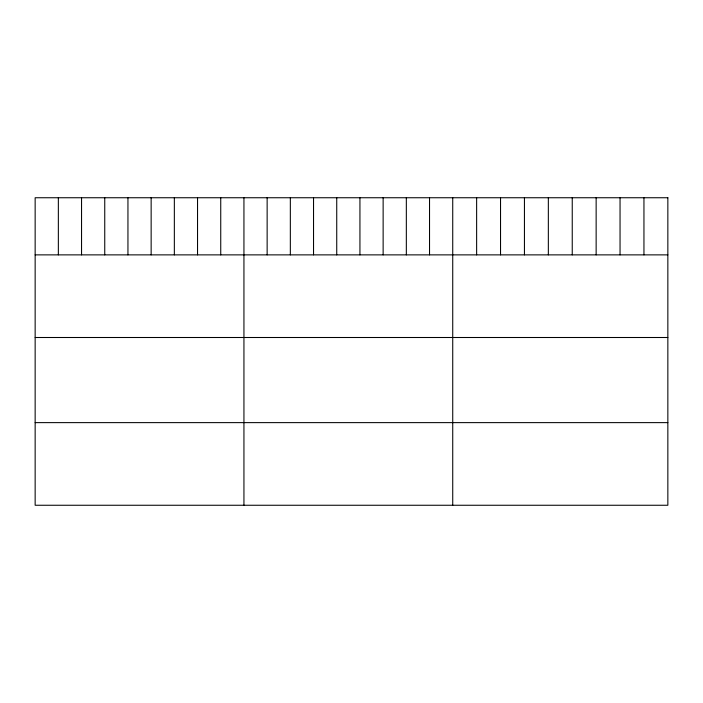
<?xml version="1.0" encoding="UTF-8"?>
<svg xmlns="http://www.w3.org/2000/svg" width="703" height="703" viewBox="0 0 703 703"><rect width="100%" height="100%" fill="white"/><g stroke="black" fill="none" stroke-linecap="round" stroke-linejoin="round"><path stroke-width="1.05" d="M35.15 254.873L667.85 254.873M35.15 337.502L667.85 337.502M35.15 422.626L667.85 422.626M643.948 197.745L643.948 254.873M620.046 197.745L620.046 254.873M596.144 197.745L596.144 254.873M572.242 197.745L572.242 254.873M548.34 197.745L548.34 254.873M524.438 197.745L524.438 254.873M500.536 197.745L500.536 254.873M476.634 197.745L476.634 254.873M452.732 197.745L452.732 505.255M429.533 197.745L429.533 254.873M406.334 197.745L406.334 254.873M383.135 197.745L383.135 254.873M359.936 197.745L359.936 254.873M336.737 197.745L336.737 254.873M313.538 197.745L313.538 254.873M290.339 197.745L290.339 254.873M267.14 197.745L267.14 254.873M243.941 197.745L243.941 505.255M220.742 197.745L220.742 254.873M197.543 197.745L197.543 254.873M174.344 197.745L174.344 254.873M151.145 197.745L151.145 254.873M127.946 197.745L127.946 254.873M104.747 197.745L104.747 254.873M81.548 197.745L81.548 254.873M58.349 197.745L58.349 254.873M667.85 197.745L35.15 197.745L35.15 505.255L667.85 505.255L667.85 197.745"/></g></svg>
